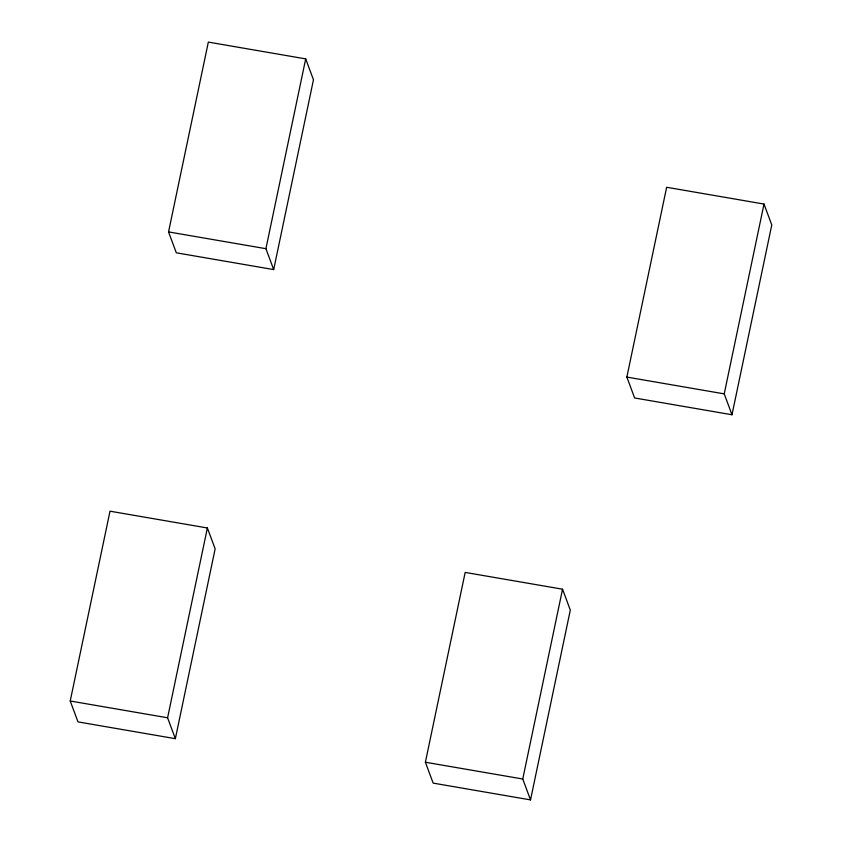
<?xml version="1.0" encoding="UTF-8"?>
<svg xmlns="http://www.w3.org/2000/svg" width="842" height="842" viewBox="0 0 842 842"><rect width="100%" height="100%" fill="white"/><g stroke="black" fill="none" stroke-linecap="round" stroke-linejoin="round"><path stroke-width="1.26" d="M70.223 700.997L110.007 511.189L207.374 527.976L215.142 548.858L175.357 738.676L77.99 721.889L70.223 700.997L167.59 717.784L175.357 738.676M168.547 231.908L208.332 42.1L305.699 58.887L313.466 79.769L273.682 269.587L176.315 252.8L168.547 231.908L265.914 248.695L273.682 269.587M167.59 717.784L207.374 527.976M265.914 248.695L305.699 58.887M425.389 762.231L465.173 572.413L562.54 589.2L570.308 610.092L530.523 799.9L433.156 783.113L425.389 762.231L522.756 779.008L530.523 799.9M522.756 779.008L562.54 589.2M626.858 377.079L666.643 187.271L764.01 204.059L771.777 224.94L731.993 414.759L634.626 397.971L626.858 377.079L724.225 393.867L731.993 414.759M724.225 393.867L764.01 204.059"/></g></svg>
